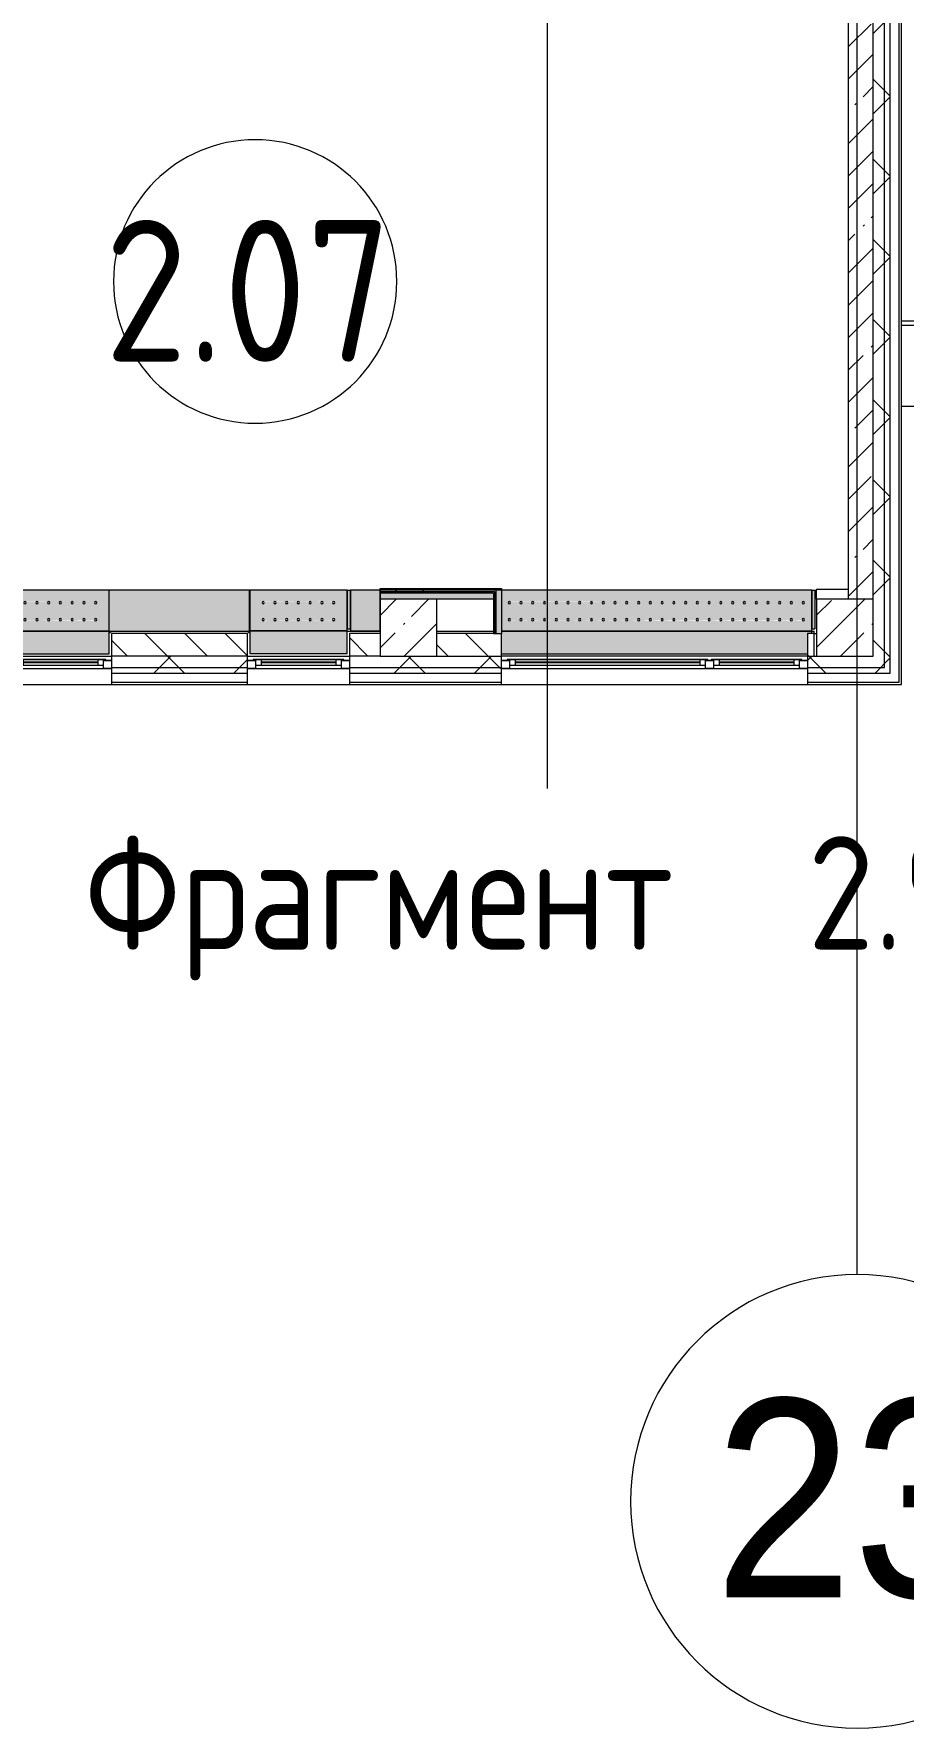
# Model space of a CAD drawing. Header units: millimetres. Extents: x 39815 to 261742, y -8553 to 29000.
# Drawn here: x 212027 to 219696, y -5906 to 9037 of the extents above; entities that cross this region are included whole.
import ezdxf

# ---------------------------------------------------------------- set-up
doc = ezdxf.new("R2010")
doc.units = ezdxf.units.MM
for name, color, linetype, lineweight in [('A-AREA-IDEN', 7, 'Continuous', 9), ('A-GENM-2', 7, 'Continuous', 5), ('A-GLAZ-2', 7, 'Continuous', 5), ('A-WALL-2', 7, 'Continuous', 9), ('A-WALL-4', 7, 'Continuous', 5), ('I-WALL-3', 7, 'Continuous', 5), ('S-COLS', 7, 'Continuous', 5), ('Знаки', 7, 'Continuous', 5), ('Оси', 7, 'Continuous', 9), ('Оси-1', 7, 'Continuous', 20)]:
    doc.layers.add(name, color=color, linetype=linetype, lineweight=lineweight)
for name, color, linetype, lineweight, true_color in [('A-FLOR-1', 7, 'Continuous', 5, 0xaaaaaa), ('G-ANNO-TEXT-1', 7, 'Continuous', 9, 0x3c3c3c), ('I-WALL-1', 7, 'Continuous', 5, 0xe7e7e7), ('I-WALL-2', 7, 'Continuous', 9, 0xe7e7e7), ('Знаки-2', 7, 'Continuous', 5, 0xd7cfbf)]:
    doc.layers.add(name, color=color, linetype=linetype, lineweight=lineweight, true_color=true_color)
doc.styles.add('Arial_1', font='arial.ttf', dxfattribs={"width": 0.9, "height": 1750})
doc.styles.add('GOST Common_3', font='GOST_Common.ttf', dxfattribs={"width": 0.9, "height": 1250})
doc.styles.add('GOST Common_4', font='GOST_Common.ttf', dxfattribs={"width": 0.9, "height": 1000})
pattern_1 = [(45, (134731.94, 0), (-353.5534, 353.5534), []), (135, (134731.94, 0), (-353.5534, -353.5534), [])]
pattern_2 = [(135, (134731.94, 0), (-176.7767, -176.7767), [])]
pattern_3 = [(45, (134731.94, 0), (-530.33, 530.33), []), (135, (134731.94, 0), (-530.33, -530.33), [])]

# ---------------------------------------------------------------- blocks, each defined once
blk = doc.blocks.new('BSC_Колонна _Прямоугольная - 500х500-V109-Общий план 2 этажа с размещением фрагментов 2_8-2_11')
at = {"layer": 'S-COLS'}
h = blk.add_hatch(dxfattribs=at)
h.set_pattern_fill('FP_57', color=256, style=0, pattern_type=2)
h.set_pattern_definition([(45, (-80600, -3800), (-285.1231, 285.1231), []), (45, (-80314.88, -3800), (-285.1231, 285.1231), [504.031, -100.806, 16.764, -84.042])])
h.paths.add_polyline_path([(-142, -250), (250, -250), (250, 250), (-250, 250), (-250, -250)])
for p, q in [((250, 250), (-250, 250)), ((-250, 250), (-250, -250)), ((250, -250), (250, 250)), ((-250, -250), (250, -250))]:
    blk.add_line(p, q, dxfattribs=at)
blk = doc.blocks.new('120_Окно_СКБ_2Ст - 120_Окно_СКБ_2Ст 2700х2500 _мал створка слева_-22808065-Общий план 2 этажа с размещением фрагментов 2_8-2_11')
at = {"layer": 'A-GLAZ-2'}
for p, q in [((-1350, -75), (-1350, -5)), ((-1350, -5), (-1280, -5)), ((1350, -5), (-1350, -5)), ((-1280, -75), (-1350, -75)), ((-1350, -75), (-1300, -75)), ((-1280, -75), (-1300, -75)), ((-1300, -75), (-1300, -85)), ((-1300, -85), (-500, -85)), ((-500, -85), (-1300, -85)), ((-1280, -5), (-1280, -75)), ((-520, -35), (-1280, -35)), ((-1280, -35), (-1280, -75)), ((-1230, -85), (-1230, -35)), ((-1230, -55), (-570, -55)), ((-570, -65), (-1230, -65)), ((-570, -85), (-570, -35)), ((-520, -75), (-520, -5)), ((-520, -5), (-450, -5)), ((-520, -75), (-520, -35)), ((-450, -75), (-520, -75)), ((-500, -75), (-520, -75)), ((-500, -75), (-470, -75)), ((-500, -85), (-500, -75)), ((-450, -75), (-470, -75)), ((-470, -75), (-470, -85)), ((-470, -85), (1300, -85)), ((1300, -85), (-470, -85)), ((-450, -5), (-450, -75)), ((1280, -35), (-450, -35)), ((-450, -35), (-450, -75)), ((-400, -85), (-400, -35)), ((-400, -55), (1230, -55)), ((1230, -65), (-400, -65)), ((1230, -85), (1230, -35)), ((1280, -75), (1280, -5)), ((1280, -5), (1350, -5)), ((1280, -75), (1280, -35)), ((1350, -75), (1280, -75)), ((1300, -75), (1280, -75)), ((1300, -75), (1350, -75)), ((1300, -85), (1300, -75)), ((1350, -5), (1350, -75))]:
    blk.add_line(p, q, dxfattribs=at)
blk = doc.blocks.new('120_Окно_СКБ_1Ст - 120_Окно_СКБ_1Ст 900х2500_h_-19906150-Общий план 2 этажа с размещением фрагментов 2_8-2_11')
at = {"layer": 'A-GLAZ-2'}
for p, q in [((-450, -75), (-450, -5)), ((-450, -5), (-380, -5)), ((450, -5), (-450, -5)), ((-380, -75), (-450, -75)), ((-450, -75), (-400, -75)), ((-380, -75), (-400, -75)), ((-400, -75), (-400, -85)), ((-400, -85), (400, -85)), ((400, -85), (-400, -85)), ((-380, -5), (-380, -75)), ((380, -35), (-380, -35)), ((-380, -35), (-380, -75)), ((-330, -85), (-330, -35)), ((-330, -55), (330, -55)), ((330, -65), (-330, -65)), ((330, -85), (330, -35)), ((380, -75), (380, -5)), ((380, -5), (450, -5)), ((380, -75), (380, -35)), ((450, -75), (380, -75)), ((400, -75), (380, -75)), ((400, -75), (450, -75)), ((400, -85), (400, -75)), ((450, -5), (450, -75))]:
    blk.add_line(p, q, dxfattribs=at)
blk = doc.blocks.new('парапет9 - парапет-22867712-Общий план 2 этажа с размещением фрагментов 2_8-2_11')
at = {"layer": 'A-GENM-2'}
for p, q in [((89202, 8002), (84950, 8002)), ((89202, 7964), (84950, 7964)), ((84950, 7255), (89202, 7255))]:
    blk.add_line(p, q, dxfattribs=at)
blk = doc.blocks.new('BSC_Колонна _Прямоугольная - 500х500-V227-Общий план 2 этажа с размещением фрагментов 2_8-2_11')
at = {"layer": 'S-COLS'}
h = blk.add_hatch(dxfattribs=at)
h.set_pattern_fill('FP_165', color=256, style=0, pattern_type=2)
h.set_pattern_definition([(45, (-84450, -3800), (-285.1231, 285.1231), []), (45, (-84164.88, -3800), (-285.1231, 285.1231), [504.031, -100.806, 16.764, -84.042])])
h.paths.add_polyline_path([(-113, -250), (250, -250), (250, 250), (-250, 250), (-250, -250)])
for p, q in [((250, 250), (-250, 250)), ((-250, 250), (-250, -250)), ((250, -250), (250, 250)), ((-250, -250), (250, -250))]:
    blk.add_line(p, q, dxfattribs=at)
blk = doc.blocks.new('Зашивка без перфорации М3 - М3_22-31155030-Общий план 2 этажа с размещением фрагментов 2_8-2_11')
at = {"layer": 'Знаки-2'}
blk.add_hatch(color=256, dxfattribs=at).paths.add_polyline_path([(-27, 180), (-430, 180), (-430, -180), (810, -180), (810, 180), (527, 180)])
at = {"layer": 'Знаки'}
for p, q in [((810, 180), (-430, 180)), ((-430, 180), (-430, -180)), ((810, -180), (810, 180)), ((-430, -180), (810, -180))]:
    blk.add_line(p, q, dxfattribs=at)
blk = doc.blocks.new('Зашивка без перфорации М3 - М3_3-30974608-Общий план 2 этажа с размещением фрагментов 2_8-2_11')
at = {"layer": 'Знаки-2'}
blk.add_hatch(color=256, dxfattribs=at).paths.add_polyline_path([(-430, 180), (-430, -180), (-170, -180), (-170, 180), (-243, 180)])
at = {"layer": 'Знаки'}
for p, q in [((-170, 180), (-430, 180)), ((-430, 180), (-430, -180)), ((-170, -180), (-170, 180)), ((-430, -180), (-170, -180))]:
    blk.add_line(p, q, dxfattribs=at)
blk = doc.blocks.new('Зашивка радиатора_ с перфорацией М4 - Зашивка радиатора_ с перфорацией М4-V278-Общий план 2 этажа с размещением фрагментов 2_8-2_11')
at = {"layer": 'Знаки-2'}
blk.add_hatch(color=256, dxfattribs=at).paths.add_polyline_path([(2276, 380), (-390, 380), (-390, 200), (-430, 200), (-430, 180), (2305, 180), (2305, 380)])
h = blk.add_hatch(color=256, dxfattribs=at)
h.paths.add_polyline_path([(2305, 180), (-430, 180), (-430, -180), (2305, -175), (2305, 178)])
h.paths.add_polyline_path([(996, 90), (2250, 85), (2250, 75), (2241, 70), (2233, 75), (2233, 85), (2236, 89), (2146, 85), (2146, 75), (2137, 70), (2129, 75), (2129, 85), (2132, 89), (2042, 85), (2042, 75), (2034, 70), (2025, 75), (2025, 85), (2029, 89), (1939, 85), (1939, 75), (1930, 70), (1921, 75), (1921, 85), (1925, 89), (1835, 85), (1835, 75), (1826, 70), (1818, 75), (1818, 85), (1821, 89), (1731, 85), (1731, 75), (1722, 70), (1714, 75), (1714, 85), (1717, 89), (1627, 85), (1627, 75), (1619, 70), (1610, 76), (1610, 85), (1610, 89), (1524, 85), (1524, 75), (1515, 70), (1506, 75), (1506, 85), (1510, 89), (1420, 85), (1420, 75), (1411, 70), (1403, 75), (1403, 85), (1406, 89), (1316, 85), (1316, 75), (1307, 70), (1299, 75), (1299, 85), (1302, 89), (1212, 85), (1212, 75), (1204, 70), (1195, 75), (1195, 85), (1194, 89), (1109, 85), (1109, 75), (1100, 70), (1091, 75), (1091, 85), (1095, 89), (1005, 85), (1005, 75), (996, 70), (988, 75), (988, 85), (991, 89), (901, 85), (901, 75), (892, 70), (884, 75), (884, 85), (887, 89), (797, 85), (797, 75), (789, 70), (780, 75), (780, 85), (778, 89), (694, 85), (694, 75), (685, 70), (676, 75), (676, 85), (680, 89), (590, 85), (590, 75), (581, 70), (573, 75), (573, 85), (576, 89), (486, 85), (486, 75), (477, 70), (469, 75), (469, 85), (472, 89), (382, 85), (382, 75), (374, 70), (365, 75), (365, 85), (363, 89), (279, 85), (279, 75), (270, 70), (261, 75), (261, 85), (265, 89), (175, 85), (175, 75), (166, 70), (158, 75), (158, 85), (161, 89), (71, 85), (71, 75), (62, 70), (54, 75), (54, 85), (57, 89), (-33, 85), (-33, 75), (-41, 70), (-50, 75), (-50, 85), (-53, 89), (-136, 85), (-136, 75), (-145, 70), (-154, 75), (-154, 85), (-150, 89), (-240, 85), (-240, 75), (-249, 70), (-257, 75), (-257, 85), (-254, 89), (-344, 85), (-344, 75), (-353, 70), (-361, 75), (-361, 85), (-353, 90), (-330, 90), (917, 90)])
h.paths.add_polyline_path([(892, -60), (901, -65), (901, -75), (897, -78), (988, -75), (988, -65), (996, -60), (1005, -65), (1005, -75), (1001, -78), (1091, -75), (1091, -65), (1100, -60), (1109, -65), (1109, -75), (1105, -78), (1195, -75), (1195, -65), (1204, -60), (1212, -65), (1212, -75), (1209, -78), (1299, -75), (1299, -65), (1307, -60), (1316, -65), (1316, -75), (1312, -78), (1403, -75), (1403, -65), (1411, -60), (1420, -65), (1420, -75), (1416, -78), (1506, -75), (1506, -65), (1515, -60), (1524, -65), (1524, -75), (1520, -78), (1610, -74), (1610, -65), (1619, -60), (1627, -65), (1627, -75), (1624, -78), (1714, -75), (1714, -65), (1722, -60), (1731, -65), (1731, -75), (1727, -78), (1818, -75), (1818, -65), (1826, -60), (1835, -65), (1835, -75), (1831, -78), (1921, -75), (1921, -65), (1930, -60), (1939, -65), (1939, -75), (1935, -78), (2025, -75), (2025, -65), (2034, -60), (2042, -65), (2042, -75), (2039, -78), (2129, -75), (2129, -65), (2137, -60), (2146, -65), (2146, -75), (2142, -78), (2233, -75), (2233, -65), (2241, -60), (2250, -65), (2250, -75), (2241, -80), (2239, -79), (-361, -75), (-361, -65), (-353, -60), (-344, -65), (-344, -75), (-348, -78), (-257, -75), (-257, -65), (-249, -60), (-240, -65), (-240, -75), (-244, -78), (-154, -75), (-154, -65), (-145, -60), (-136, -65), (-136, -75), (-140, -78), (-50, -75), (-50, -65), (-41, -60), (-33, -65), (-33, -75), (-36, -78), (54, -75), (54, -65), (62, -60), (71, -65), (71, -75), (67, -78), (158, -75), (158, -65), (166, -60), (175, -65), (175, -75), (171, -78), (261, -75), (261, -65), (270, -60), (279, -65), (279, -75), (275, -78), (365, -75), (365, -65), (374, -60), (382, -65), (382, -75), (379, -78), (469, -75), (469, -65), (477, -60), (486, -65), (486, -75), (482, -78), (573, -75), (573, -65), (581, -60), (590, -65), (590, -75), (586, -78), (676, -75), (676, -65), (685, -60), (694, -65), (694, -75), (690, -78), (780, -75), (780, -65), (789, -60), (797, -65), (797, -75), (794, -78), (884, -75), (884, -65), (890, -60)])
at = {"layer": 'Знаки'}
for p, q in [((2310, 380), (-390, 380)), ((-430, 200), (-430, 180)), ((-430, 180), (2305, 180)), ((2305, 180), (-430, 180)), ((-430, 180), (-430, -180)), ((-430, -180), (2305, -180))]:
    blk.add_line(p, q, dxfattribs=at)
for centre, start, end in [((-353, 80), 0, 180), ((-353, 80), 180, 0), ((-249, 80), 0, 180), ((-249, 80), 180, 0), ((-145, 80), 0, 180), ((-145, 80), 180, 0), ((-41, 80), 0, 180), ((-41, 80), 180, 0), ((62, 80), 0, 180), ((62, 80), 180, 0), ((166, 80), 0, 180), ((166, 80), 180, 0), ((270, 80), 0, 180), ((270, 80), 180, 360), ((374, 80), 0, 180), ((374, 80), 180, 0), ((477, 80), 0, 180), ((477, 80), 180, 360), ((581, 80), 0, 180), ((581, 80), 180, 0), ((685, 80), 0, 180), ((685, 80), 180, 0), ((789, 80), 0, 180), ((789, 80), 180, 360), ((892, 80), 0, 180), ((892, 80), 180, 0), ((996, 80), 0, 180), ((996, 80), 180, 360), ((1100, 80), 0, 180), ((1100, 80), 180, 0), ((1204, 80), 0, 180), ((1204, 80), 180, 0), ((1307, 80), 0, 180), ((1307, 80), 180, 360), ((1411, 80), 0, 180), ((1411, 80), 180, 0), ((1515, 80), 0, 180), ((1515, 80), 180, 0), ((1619, 80), 0, 180), ((1619, 80), 180, 0), ((1722, 80), 0, 180), ((1722, 80), 180, 0), ((1826, 80), 0, 180), ((1826, 80), 180, 360), ((1930, 80), 0, 180), ((1930, 80), 180, 0), ((2034, 80), 0, 180), ((2034, 80), 180, 0), ((2137, 80), 0, 180), ((2137, 80), 180, 0), ((2241, 80), 0, 180), ((2241, 80), 180, 0), ((-353, -70), 0, 180), ((-353, -70), 180, 0), ((-249, -70), 0, 180), ((-249, -70), 180, 0), ((-145, -70), 0, 180), ((-145, -70), 180, 0), ((-41, -70), 0, 180), ((-41, -70), 180, 0), ((62, -70), 0, 180), ((62, -70), 180, 0), ((166, -70), 0, 180), ((166, -70), 180, 0), ((270, -70), 0, 180), ((270, -70), 180, 0), ((374, -70), 0, 180), ((374, -70), 180, 0), ((477, -70), 0, 180), ((477, -70), 180, 0), ((581, -70), 0, 180), ((581, -70), 180, 0), ((685, -70), 0, 180), ((685, -70), 180, 0), ((789, -70), 0, 180), ((789, -70), 180, 0), ((892, -70), 0, 180), ((892, -70), 180, 0), ((996, -70), 0, 180), ((996, -70), 180, 0), ((1100, -70), 0, 180), ((1100, -70), 180, 0), ((1204, -70), 0, 180), ((1204, -70), 180, 0), ((1307, -70), 0, 180), ((1307, -70), 180, 0), ((1411, -70), 0, 180), ((1411, -70), 180, 0), ((1515, -70), 0, 180), ((1515, -70), 180, 0), ((1619, -70), 0, 180), ((1619, -70), 180, 0), ((1722, -70), 0, 180), ((1722, -70), 180, 0), ((1826, -70), 0, 180), ((1826, -70), 180, 0), ((1930, -70), 0, 180), ((1930, -70), 180, 0), ((2034, -70), 0, 180), ((2034, -70), 180, 0), ((2137, -70), 0, 180), ((2137, -70), 180, 0), ((2241, -70), 0, 180), ((2241, -70), 180, 0)]:
    blk.add_arc(centre, 10, start, end, dxfattribs=at)
blk = doc.blocks.new('Зашивка радиатора_ с перфорацией М1 - Зашивка радиатора_ с перфорацией М1-V282-Общий план 2 этажа с размещением фрагментов 2_8-2_11')
at = {"layer": 'Знаки-2'}
blk.add_hatch(color=256, dxfattribs=at).paths.add_polyline_path([(-157, 380), (-430, 380), (-430, 180), (430, 180), (430, 380), (397, 380)])
h = blk.add_hatch(color=256, dxfattribs=at)
h.paths.add_polyline_path([(430, 180), (-430, 180), (-430, -180), (430, -180), (430, 12)])
h.paths.add_polyline_path([(105, 90), (321, 85), (321, 75), (312, 70), (304, 75), (304, 85), (307, 89), (217, 85), (217, 75), (208, 70), (200, 75), (200, 85), (203, 89), (113, 85), (113, 75), (105, 70), (96, 75), (96, 85), (100, 89), (10, 85), (10, 75), (1, 70), (-8, 75), (-8, 85), (-4, 89), (-94, 85), (-94, 75), (-103, 70), (-111, 75), (-111, 85), (-108, 89), (-198, 85), (-198, 75), (-207, 70), (-215, 75), (-215, 85), (-212, 89), (-302, 85), (-302, 75), (-310, 70), (-319, 75), (-319, 85), (-310, 90), (-308, 90), (1, 90)])
h.paths.add_polyline_path([(208, -60), (217, -65), (217, -75), (213, -78), (304, -75), (304, -65), (312, -60), (321, -65), (321, -75), (312, -80), (310, -79), (-319, -75), (-319, -65), (-310, -60), (-302, -65), (-302, -75), (-305, -78), (-215, -75), (-215, -65), (-207, -60), (-198, -65), (-198, -75), (-202, -78), (-111, -75), (-111, -65), (-103, -60), (-94, -65), (-94, -75), (-98, -78), (-8, -75), (-8, -65), (1, -60), (10, -65), (10, -75), (6, -78), (96, -75), (96, -65), (105, -60), (113, -65), (113, -75), (110, -78), (200, -75), (200, -65), (206, -60)])
at = {"layer": 'Знаки'}
for p, q in [((430, 380), (-430, 380)), ((-430, 380), (-430, 180)), ((430, 180), (430, 380)), ((-430, 180), (430, 180)), ((430, 180), (-430, 180)), ((-430, 180), (-430, -180)), ((430, -180), (430, 180)), ((-430, -180), (430, -180))]:
    blk.add_line(p, q, dxfattribs=at)
for centre, start, end in [((-310, 80), 0, 180), ((-310, 80), 180, 0), ((-207, 80), 0, 180), ((-207, 80), 180, 360), ((-103, 80), 0, 180), ((-103, 80), 180, 0), ((1, 80), 0, 180), ((1, 80), 180, 0), ((105, 80), 0, 180), ((105, 80), 180, 360), ((208, 80), 0, 180), ((208, 80), 180, 0), ((312, 80), 0, 180), ((312, 80), 180, 0), ((-310, -70), 0, 180), ((-310, -70), 180, 0), ((-207, -70), 0, 180), ((-207, -70), 180, 0), ((-103, -70), 0, 180), ((-103, -70), 180, 0), ((1, -70), 0, 180), ((1, -70), 180, 0), ((105, -70), 0, 180), ((105, -70), 180, 0), ((208, -70), 0, 180), ((208, -70), 180, 0), ((312, -70), 0, 180), ((312, -70), 180, 0)]:
    blk.add_arc(centre, 10, start, end, dxfattribs=at)
blk = doc.blocks.new('Зашивка_ опоясывающая панель - Зашивка_ опоясывающая панель-V292-Общий план 2 этажа с размещением фрагментов 2_8-2_11')
at = {"layer": 'Знаки-2'}
blk.add_hatch(color=256, dxfattribs=at).paths.add_polyline_path([(-412, -160), (-406, -156), (-406, -147), (-418, -147), (-418, -160)])
at = {"layer": 'Знаки'}
for p in [(-406, -147), (-418, -160)]:
    blk.add_line(p, (-406, -160), dxfattribs=at)
blk = doc.blocks.new('Зашивка_ опоясывающая панель - Зашивка_ опоясывающая панель-V293-Общий план 2 этажа с размещением фрагментов 2_8-2_11')
at = {"layer": 'Знаки-2'}
blk.add_hatch(color=256, dxfattribs=at).paths.add_polyline_path([(-430, -160), (-418, -160), (-420, -147), (-430, -147)])
at = {"layer": 'Знаки'}
for q in [(-430, -147), (-418, -160)]:
    blk.add_line((-430, -160), q, dxfattribs=at)
blk = doc.blocks.new('Зашивка_ опоясывающая панель - Зашивка_ опоясывающая панель-V286-Общий план 2 этажа с размещением фрагментов 2_8-2_11')
at = {"layer": 'Знаки-2'}
blk.add_hatch(color=256, dxfattribs=at).paths.add_polyline_path([(-430, -160), (-406, -160), (-406, 180), (-430, 180), (-430, -144)])
at = {"layer": 'Знаки'}
for p, q in [((-430, -160), (-430, 180)), ((-430, 180), (-406, 180)), ((-406, 180), (-406, -160)), ((-430, -160), (-406, -160))]:
    blk.add_line(p, q, dxfattribs=at)
blk = doc.blocks.new('Зашивка_ торцевая панель - Зашивка_ торцевая панель-V295-Общий план 2 этажа с размещением фрагментов 2_8-2_11')
at = {"layer": 'Знаки-2'}
blk.add_hatch(color=256, dxfattribs=at).paths.add_polyline_path([(-430, -160), (-406, -160), (-406, 180), (-430, 180), (-430, -12)])
at = {"layer": 'Знаки'}
for p, q in [((-430, -160), (-430, 180)), ((-430, 180), (-406, 180)), ((-406, 180), (-406, -160)), ((-430, -160), (-406, -160))]:
    blk.add_line(p, q, dxfattribs=at)
blk = doc.blocks.new('Ось сетки - D8-29747960-Общий план 2 этажа с размещением фрагментов 2_8-2_11')
at = {"layer": 'Оси-1'}
for start, end in [(360, 180), (180, 360)]:
    blk.add_arc((0, 0), 4, start, end, dxfattribs=at)
blk = doc.blocks.new('Марка_Помещения - Номер-25198446-Общий план 2 этажа с размещением фрагментов 2_8-2_11')
at = {"layer": 'A-AREA-IDEN'}
for start, end in [(360, 180), (180, 360)]:
    blk.add_arc((0, 0), 2.5, start, end, dxfattribs=at)

msp = doc.modelspace()

# ---------------------------------------------------------------- hatches: boundary and pattern name
at = {"layer": 'A-WALL-4'}
h = msp.add_hatch(dxfattribs=at)
h.set_pattern_fill('FP_61', color=256, style=0, pattern_type=2)
h.set_pattern_definition(pattern_1)
h.paths.add_polyline_path([(219431.9, 3450), (219531.9, 3450), (219531.9, 10250), (219431.9, 10250), (219431.9, 3550)])
h = msp.add_hatch(dxfattribs=at)
h.set_pattern_fill('FP_61', color=256, style=0, pattern_type=2)
h.set_pattern_definition(pattern_1)
h.paths.add_polyline_path([(219581.9, 3400), (219581.9, 10250), (219531.9, 10250), (219531.9, 3400)])
h = msp.add_hatch(dxfattribs=at)
h.set_pattern_fill('FP_71', color=256, style=0, pattern_type=2)
h.set_pattern_definition(pattern_2)
h.paths.add_polyline_path([(213911.9, 3550), (213911.9, 3750), (212711.9, 3750), (212711.9, 3550), (213526.9, 3550)])
h.paths.add_polyline_path([(215081.9, 3550), (215081.9, 3750), (214811.9, 3750), (214811.9, 3550)])
h.paths.add_polyline_path([(211310, 3550), (211811.9, 3550), (211811.9, 3750), (210711.9, 3750), (210711.9, 3550), (210755.8, 3550)])
h = msp.add_hatch(dxfattribs=at)
h.set_pattern_fill('FP_71', color=256, style=0, pattern_type=2)
h.set_pattern_definition(pattern_2)
h.paths.add_polyline_path([(218851.9, 3550), (218911.9, 3550), (218911.9, 3750), (218851.9, 3750)])
h.paths.add_polyline_path([(216151.9, 3550), (216151.9, 3750), (215581.9, 3750), (215581.9, 3550), (215743.7, 3550)])
h = msp.add_hatch(dxfattribs=at)
h.set_pattern_fill('FP_61', color=256, style=0, pattern_type=2)
h.set_pattern_definition(pattern_1)
h.paths.add_polyline_path([(215743.7, 3450), (216151.9, 3450), (216151.9, 3550), (214811.9, 3550), (214811.9, 3450), (215189.5, 3450)])
h.paths.add_polyline_path([(218851.9, 3450), (219431.9, 3450), (219431.9, 3550), (218851.9, 3550)])
h.paths.add_polyline_path([(211310, 3450), (211811.9, 3450), (211811.9, 3550), (210431.9, 3550), (210431.9, 3450), (210755.8, 3450)])
h.paths.add_polyline_path([(212711.9, 3450), (213911.9, 3450), (213911.9, 3550), (212711.9, 3550)])
h = msp.add_hatch(dxfattribs=at)
h.set_pattern_fill('FP_61', color=256, style=0, pattern_type=2)
h.set_pattern_definition(pattern_1)
h.paths.add_polyline_path([(219531.9, 3400), (219531.9, 3450), (218851.9, 3450), (218851.9, 3400), (219431.9, 3400)])
h.paths.add_polyline_path([(211310, 3400), (211811.9, 3400), (211811.9, 3450), (210431.9, 3450), (210431.9, 3400), (210755.8, 3400)])
h.paths.add_polyline_path([(213911.9, 3400), (213911.9, 3450), (212711.9, 3450), (212711.9, 3400), (213526.9, 3400)])
h.paths.add_polyline_path([(215743.7, 3400), (216151.9, 3400), (216151.9, 3450), (214811.9, 3450), (214811.9, 3400), (215189.5, 3400)])
at = {"layer": 'I-WALL-1'}
msp.add_hatch(color=256, dxfattribs=at).paths.add_polyline_path([(216081.9, 4055), (216081.9, 4105), (215081.9, 4105), (215081.9, 4055), (215743.7, 4055)])
at = {"layer": 'I-WALL-2'}
msp.add_hatch(color=256, dxfattribs=at).paths.add_polyline_path([(216156.9, 3750), (216156.9, 4130), (216106.9, 4130), (216106.9, 3750)])
at = {"layer": 'I-WALL-3'}
h = msp.add_hatch(dxfattribs=at)
h.set_pattern_fill('FP_69', color=256, style=0, pattern_type=2)
h.set_pattern_definition([(45, (134731.94, 0), (-285.1231, 285.1231), []), (45, (135017.06, 0), (-285.1231, 285.1231), [504.031, -100.806, 16.764, -84.042])])
h.paths.add_polyline_path([(219431.9, 4050), (219431.9, 10900), (219211.9, 10900), (219211.9, 4050)])
h.paths.add_polyline_path([(219211.9, 11550), (219431.9, 11550), (219431.9, 15150), (219211.9, 15150), (219211.9, 12200)])
h = msp.add_hatch(dxfattribs=at)
h.set_pattern_fill('FP_176', color=256, style=0, pattern_type=2)
h.set_pattern_definition(pattern_3)
h.paths.add_polyline_path([(216094.4, 4117.5), (216106.9, 4117.5), (216106.9, 4130), (215081.9, 4130), (215081.9, 4117.5), (215743.7, 4117.5)])
h = msp.add_hatch(dxfattribs=at)
h.set_pattern_fill('FP_176', color=256, style=0, pattern_type=2)
h.set_pattern_definition(pattern_3)
h.paths.add_polyline_path([(216081.9, 4105), (216094.4, 4105), (216094.4, 4117.5), (215081.9, 4117.5), (215081.9, 4105), (215743.7, 4105)])
h = msp.add_hatch(dxfattribs=at)
h.set_pattern_fill('FP_176', color=256, style=0, pattern_type=2)
h.set_pattern_definition(pattern_3)
h.paths.add_polyline_path([(216094.4, 3750), (216094.4, 4105), (216081.9, 4105), (216081.9, 3750)])
h = msp.add_hatch(dxfattribs=at)
h.set_pattern_fill('FP_176', color=256, style=0, pattern_type=2)
h.set_pattern_definition(pattern_3)
h.paths.add_polyline_path([(216106.9, 3750), (216106.9, 4117.5), (216094.4, 4117.5), (216094.4, 3750)])

# ---------------------------------------------------------------- linework, layer by layer
at = {"layer": 'A-FLOR-1'}
for p, q in [((215081.9, 4130), (215081.9, 4145)), ((215081.9, 4145), (216151.9, 4145)), ((216151.9, 4145), (216151.9, 4130)), ((218931.9, 4050), (218931.9, 4140)), ((218931.9, 4140), (219211.9, 4140)), ((218911.9, 3750), (218931.9, 3750))]:
    msp.add_line(p, q, dxfattribs=at)
at = {"layer": 'A-WALL-2'}
for p, q in [((219531.9, 3450), (219531.9, 10250)), ((219581.9, 3400), (219581.9, 10250)), ((219661.9, 3320), (219661.9, 10250)), ((216094.4, 4117.5), (215081.9, 4117.5)), ((216081.9, 4105), (215081.9, 4105)), ((216081.9, 4105), (216081.9, 4055)), ((216094.4, 3750), (216094.4, 4117.5)), ((216106.9, 3750), (216106.9, 4130)), ((213911.9, 3550), (212711.9, 3550)), ((212711.9, 3450), (213911.9, 3450)), ((215081.9, 3550), (214811.9, 3550)), ((214811.9, 3450), (216151.9, 3450)), ((215581.9, 3550), (216151.9, 3550)), ((218851.9, 3550), (218911.9, 3550)), ((218851.9, 3450), (219531.9, 3450)), ((212711.9, 3400), (213911.9, 3400)), ((212711.9, 3320), (213911.9, 3320)), ((214811.9, 3400), (216151.9, 3400)), ((214811.9, 3320), (216151.9, 3320)), ((218851.9, 3400), (219581.9, 3400)), ((218851.9, 3320), (219661.9, 3320))]:
    msp.add_line(p, q, dxfattribs=at)
at = {"layer": 'A-WALL-4'}
for p, q in [((219681.9, 3300), (219681.9, 10400)), ((219431.9, 4050), (219431.9, 4050)), ((212711.9, 3750), (212711.9, 3300)), ((213911.9, 3750), (212711.9, 3750)), ((213911.9, 3300), (213911.9, 3750)), ((214811.9, 3750), (214811.9, 3300)), ((215081.9, 3750), (214811.9, 3750)), ((216081.9, 3750), (215581.9, 3750)), ((216151.9, 3300), (216151.9, 3750)), ((218851.9, 3750), (218851.9, 3300)), ((218911.9, 3750), (218851.9, 3750)), ((218911.9, 3550), (218911.9, 3750)), ((211811.9, 3550), (212711.9, 3550)), ((213911.9, 3550), (214811.9, 3550)), ((218911.9, 3550), (218931.9, 3550)), ((210589.9, 3300), (219681.9, 3300))]:
    msp.add_line(p, q, dxfattribs=at)
at = {"layer": 'G-ANNO-TEXT-1'}
msp.add_line((216554.3, 11769.9), (216554.3, 2382.4), dxfattribs=at)
at = {"layer": 'I-WALL-3'}
for p, q in [((219211.9, 10900), (219211.9, 4050)), ((219431.9, 4050), (219431.9, 10900)), ((216156.9, 4130), (215081.9, 4130)), ((215081.9, 4130), (215081.9, 4055)), ((215081.9, 4055), (216081.9, 4055)), ((216081.9, 4055), (216081.9, 3750)), ((216156.9, 3750), (216156.9, 4130)), ((214791.9, 3770), (215081.9, 3770)), ((215581.9, 3770), (216081.9, 3770)), ((216081.9, 3750), (216156.9, 3750)), ((218891.9, 3770), (218911.9, 3770)), ((218911.9, 3750), (218911.9, 3770)), ((218851.9, 3550), (216151.9, 3550))]:
    msp.add_line(p, q, dxfattribs=at)
at = {"layer": 'Оси'}
msp.add_line((219291.9, -1906.3), (219291.9, 9979), dxfattribs=at)

# ---------------------------------------------------------------- block references
at = {"layer": 'A-AREA-IDEN', "xscale": 499.9999999999995, "yscale": 499.9999999999995, "zscale": 499.9999999999995}
msp.add_blockref('Марка_Помещения - Номер-25198446-Общий план 2 этажа с размещением фрагментов 2_8-2_11', (213979.4, 6853.6), dxfattribs=at)
at = {"layer": 'A-GENM-2'}
msp.add_blockref('парапет9 - парапет-22867712-Общий план 2 этажа с размещением фрагментов 2_8-2_11', (134731.9, -1500), dxfattribs=at)
at = {"layer": 'A-GLAZ-2', "rotation": 180}
for name, p in [('120_Окно_СКБ_1Ст - 120_Окно_СКБ_1Ст 900х2500_h_-19906150-Общий план 2 этажа с размещением фрагментов 2_8-2_11', (212261.9, 3435)), ('120_Окно_СКБ_1Ст - 120_Окно_СКБ_1Ст 900х2500_h_-19906150-Общий план 2 этажа с размещением фрагментов 2_8-2_11', (214361.9, 3435)), ('120_Окно_СКБ_2Ст - 120_Окно_СКБ_2Ст 2700х2500 _мал створка слева_-22808065-Общий план 2 этажа с размещением фрагментов 2_8-2_11', (217501.9, 3435))]:
    msp.add_blockref(name, p, dxfattribs=at)
at = {"layer": 'S-COLS'}
for name, p in [('BSC_Колонна _Прямоугольная - 500х500-V109-Общий план 2 этажа с размещением фрагментов 2_8-2_11', (215331.9, 3800)), ('BSC_Колонна _Прямоугольная - 500х500-V227-Общий план 2 этажа с размещением фрагментов 2_8-2_11', (219181.9, 3800))]:
    msp.add_blockref(name, p, dxfattribs=at)
at = {"layer": 'Знаки', "rotation": 180}
for name, p in [('Зашивка радиатора_ с перфорацией М1 - Зашивка радиатора_ с перфорацией М1-V282-Общий план 2 этажа с размещением фрагментов 2_8-2_11', (212261.6, 3950)), ('Зашивка без перфорации М3 - М3_22-31155030-Общий план 2 этажа с размещением фрагментов 2_8-2_11', (213499.7, 3950)), ('Зашивка радиатора_ с перфорацией М1 - Зашивка радиатора_ с перфорацией М1-V282-Общий план 2 этажа с размещением фрагментов 2_8-2_11', (214361.9, 3951)), ('Зашивка без перфорации М3 - М3_3-30974608-Общий план 2 этажа с размещением фрагментов 2_8-2_11', (214651.3, 3951)), ('Зашивка радиатора_ с перфорацией М4 - Зашивка радиатора_ с перфорацией М4-V278-Общий план 2 этажа с размещением фрагментов 2_8-2_11', (218461.9, 3950.1))]:
    msp.add_blockref(name, p, dxfattribs=at)
at = {"layer": 'Знаки'}
for name, p in [('Зашивка_ опоясывающая панель - Зашивка_ опоясывающая панель-V286-Общий план 2 этажа с размещением фрагментов 2_8-2_11', (215225, 3951)), ('Зашивка_ торцевая панель - Зашивка_ торцевая панель-V295-Общий план 2 этажа с размещением фрагментов 2_8-2_11', (219323.4, 3950.1)), ('Зашивка_ опоясывающая панель - Зашивка_ опоясывающая панель-V292-Общий план 2 этажа с размещением фрагментов 2_8-2_11', (213109.6, 3917.4)), ('Зашивка_ опоясывающая панель - Зашивка_ опоясывающая панель-V293-Общий план 2 этажа с размещением фрагментов 2_8-2_11', (214349.6, 3917.4))]:
    msp.add_blockref(name, p, dxfattribs=at)
at = {"layer": 'Оси-1', "xscale": 499.9999999999995, "yscale": 499.9999999999995, "zscale": 499.9999999999995}
msp.add_blockref('Ось сетки - D8-29747960-Общий план 2 этажа с размещением фрагментов 2_8-2_11', (219291.9, -3906.3), dxfattribs=at)

# ---------------------------------------------------------------- texts
at = {"layer": 'A-AREA-IDEN', "insert": (212650.7, 7396.4), "char_height": 1250, "width": 3318.986, "attachment_point": 1, "style": 'GOST Common_3'}
msp.add_mtext('2.07', dxfattribs=at)
at = {"layer": 'G-ANNO-TEXT-1', "char_height": 1000, "attachment_point": 1, "style": 'GOST Common_4'}
for s, insert, width in [('Фрагмент', (212474.3, 1960.3), 7070.884), (' 2.9', (218308.3, 1960.3), 2308.86)]:
    msp.add_mtext(s, dxfattribs=dict(at, insert=insert, width=width))
at = {"layer": 'Оси', "insert": (218028.9, -3003), "char_height": 1750, "width": 3030.379, "attachment_point": 1, "style": 'Arial_1'}
msp.add_mtext('23', dxfattribs=at)

doc.saveas('drawing.dxf')
